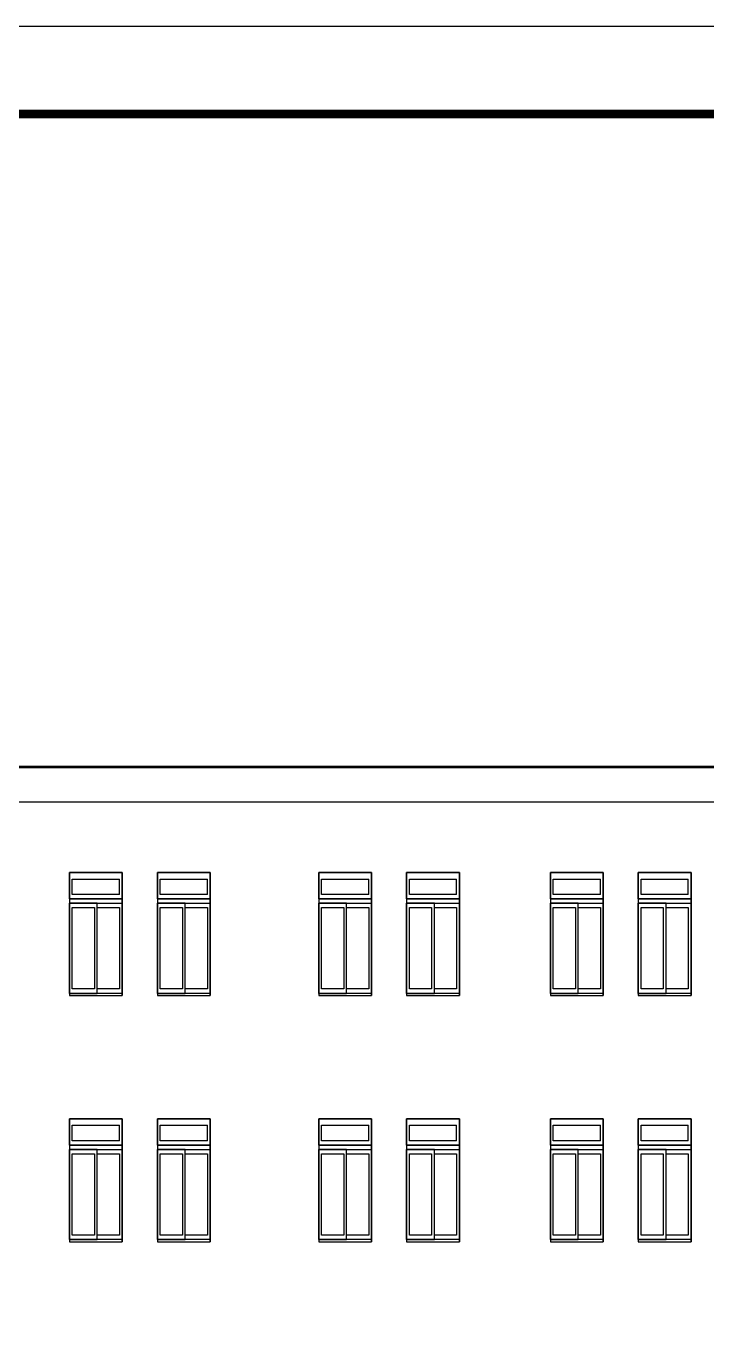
# Model space of a CAD drawing. Extents: x -55219 to 470149, y 494712 to 780039.
# Drawn here: x 120988 to 132595, y 561537 to 583812 of the extents above; entities that cross this region are included whole.
import ezdxf

# ---------------------------------------------------------------- set-up
doc = ezdxf.new("R2010")
doc.units = 0
doc.header["$LTSCALE"] = 1500
doc.header["$MEASUREMENT"] = 0
doc.layers.add('LVTRY', color=6, linetype='CONTINUOUS')
doc.layers.add('PUB_TITLE', color=4, linetype='CONTINUOUS')

msp = doc.modelspace()

# ---------------------------------------------------------------- linework, layer by layer
at = {"layer": 'LVTRY', "color": 7}
for p, q in [((168726.5, 570573.4), (107176.5, 570573.4)), ((121726.5, 569373.4), (121726.5, 567273.4)), ((121726.5, 569373.4), (122626.5, 569373.4)), ((121726.5, 569373.4), (122626.5, 569373.4)), ((122626.5, 569373.4), (121726.5, 569373.4)), ((121726.5, 569373.4), (122626.5, 569373.4)), ((121726.5, 569373.4), (122626.5, 569373.4)), ((121726.5, 568923.4), (121726.5, 569373.4)), ((121726.5, 569373.4), (121726.5, 568923.4)), ((121726.5, 569373.4), (121726.5, 568923.4)), ((121726.5, 569373.4), (121726.5, 568923.4)), ((121726.5, 569373.4), (121726.5, 568923.4)), ((122626.5, 569373.4), (122626.5, 567273.4)), ((122626.5, 569373.4), (122626.5, 568923.4)), ((122626.5, 568923.4), (122626.5, 569373.4)), ((122626.5, 569373.4), (122626.5, 568923.4)), ((122626.5, 568923.4), (122626.5, 569373.4)), ((122626.5, 568923.4), (122626.5, 569373.4)), ((123226.5, 569373.4), (123226.5, 567273.4)), ((123226.5, 569373.4), (124126.5, 569373.4)), ((123226.5, 569373.4), (124126.5, 569373.4)), ((124126.5, 569373.4), (123226.5, 569373.4)), ((123226.5, 569373.4), (124126.5, 569373.4)), ((123226.5, 569373.4), (124126.5, 569373.4)), ((123226.5, 568923.4), (123226.5, 569373.4)), ((123226.5, 569373.4), (123226.5, 568923.4)), ((123226.5, 569373.4), (123226.5, 568923.4)), ((123226.5, 569373.4), (123226.5, 568923.4)), ((123226.5, 569373.4), (123226.5, 568923.4)), ((124126.5, 569373.4), (124126.5, 567273.4)), ((124126.5, 569373.4), (124126.5, 568923.4)), ((124126.5, 568923.4), (124126.5, 569373.4)), ((124126.5, 569373.4), (124126.5, 568923.4)), ((124126.5, 568923.4), (124126.5, 569373.4)), ((124126.5, 568923.4), (124126.5, 569373.4)), ((125976.5, 569373.4), (125976.5, 567273.4)), ((125976.5, 569373.4), (126876.5, 569373.4)), ((125976.5, 569373.4), (126876.5, 569373.4)), ((126876.5, 569373.4), (125976.5, 569373.4)), ((125976.5, 569373.4), (126876.5, 569373.4)), ((125976.5, 569373.4), (126876.5, 569373.4)), ((125976.5, 568923.4), (125976.5, 569373.4)), ((125976.5, 569373.4), (125976.5, 568923.4)), ((125976.5, 569373.4), (125976.5, 568923.4)), ((125976.5, 569373.4), (125976.5, 568923.4)), ((125976.5, 569373.4), (125976.5, 568923.4)), ((126876.5, 569373.4), (126876.5, 567273.4)), ((126876.5, 569373.4), (126876.5, 568923.4)), ((126876.5, 568923.4), (126876.5, 569373.4)), ((126876.5, 569373.4), (126876.5, 568923.4)), ((126876.5, 568923.4), (126876.5, 569373.4)), ((126876.5, 568923.4), (126876.5, 569373.4)), ((127476.5, 569373.4), (127476.5, 567273.4)), ((127476.5, 569373.4), (128376.5, 569373.4)), ((127476.5, 569373.4), (128376.5, 569373.4)), ((128376.5, 569373.4), (127476.5, 569373.4)), ((127476.5, 569373.4), (128376.5, 569373.4)), ((127476.5, 569373.4), (128376.5, 569373.4)), ((127476.5, 568923.4), (127476.5, 569373.4)), ((127476.5, 569373.4), (127476.5, 568923.4)), ((127476.5, 569373.4), (127476.5, 568923.4)), ((127476.5, 569373.4), (127476.5, 568923.4)), ((127476.5, 569373.4), (127476.5, 568923.4)), ((128376.5, 569373.4), (128376.5, 567273.4)), ((128376.5, 569373.4), (128376.5, 568923.4)), ((128376.5, 568923.4), (128376.5, 569373.4)), ((128376.5, 569373.4), (128376.5, 568923.4)), ((128376.5, 568923.4), (128376.5, 569373.4)), ((128376.5, 568923.4), (128376.5, 569373.4)), ((129926.5, 569373.4), (129926.5, 568923.4)), ((129926.5, 569373.4), (129926.5, 568923.4)), ((129926.5, 569373.4), (129926.5, 568923.4)), ((129926.5, 569373.4), (129926.5, 568923.4)), ((129926.5, 568923.4), (129926.5, 569373.4)), ((129926.5, 569373.4), (130826.5, 569373.4)), ((129926.5, 569373.4), (130826.5, 569373.4)), ((130826.5, 569373.4), (129926.5, 569373.4)), ((129926.5, 569373.4), (130826.5, 569373.4)), ((129926.5, 569373.4), (130826.5, 569373.4)), ((129926.5, 569373.4), (129926.5, 567273.4)), ((130826.5, 568923.4), (130826.5, 569373.4)), ((130826.5, 568923.4), (130826.5, 569373.4)), ((130826.5, 569373.4), (130826.5, 568923.4)), ((130826.5, 568923.4), (130826.5, 569373.4)), ((130826.5, 569373.4), (130826.5, 568923.4)), ((130826.5, 569373.4), (130826.5, 567273.4)), ((131426.5, 569373.4), (131426.5, 568923.4)), ((131426.5, 569373.4), (131426.5, 568923.4)), ((131426.5, 569373.4), (131426.5, 568923.4)), ((131426.5, 569373.4), (131426.5, 568923.4)), ((131426.5, 568923.4), (131426.5, 569373.4)), ((131426.5, 569373.4), (132326.5, 569373.4)), ((131426.5, 569373.4), (132326.5, 569373.4)), ((132326.5, 569373.4), (131426.5, 569373.4)), ((131426.5, 569373.4), (132326.5, 569373.4)), ((131426.5, 569373.4), (132326.5, 569373.4)), ((131426.5, 569373.4), (131426.5, 567273.4)), ((132326.5, 568923.4), (132326.5, 569373.4)), ((132326.5, 568923.4), (132326.5, 569373.4)), ((132326.5, 569373.4), (132326.5, 568923.4)), ((132326.5, 568923.4), (132326.5, 569373.4)), ((132326.5, 569373.4), (132326.5, 568923.4)), ((132326.5, 569373.4), (132326.5, 567273.4)), ((121773.9, 569260.9), (122579.1, 569260.9)), ((121773.9, 569260.9), (122579.1, 569260.9)), ((121773.9, 568998.4), (121773.9, 569260.9)), ((121773.9, 568998.4), (121773.9, 569260.9)), ((122579.1, 568998.4), (122579.1, 569260.9)), ((122579.1, 568998.4), (122579.1, 569260.9)), ((123273.9, 569260.9), (124079.1, 569260.9)), ((123273.9, 569260.9), (124079.1, 569260.9)), ((123273.9, 568998.4), (123273.9, 569260.9)), ((123273.9, 568998.4), (123273.9, 569260.9)), ((124079.1, 568998.4), (124079.1, 569260.9)), ((124079.1, 568998.4), (124079.1, 569260.9)), ((126023.9, 569260.9), (126829.1, 569260.9)), ((126023.9, 569260.9), (126829.1, 569260.9)), ((126023.9, 568998.4), (126023.9, 569260.9)), ((126023.9, 568998.4), (126023.9, 569260.9)), ((126829.1, 568998.4), (126829.1, 569260.9)), ((126829.1, 568998.4), (126829.1, 569260.9)), ((127523.9, 569260.9), (128329.1, 569260.9)), ((127523.9, 569260.9), (128329.1, 569260.9)), ((127523.9, 568998.4), (127523.9, 569260.9)), ((127523.9, 568998.4), (127523.9, 569260.9)), ((128329.1, 568998.4), (128329.1, 569260.9)), ((128329.1, 568998.4), (128329.1, 569260.9)), ((129973.9, 568998.4), (129973.9, 569260.9)), ((129973.9, 568998.4), (129973.9, 569260.9)), ((129973.9, 569260.9), (130779.1, 569260.9)), ((129973.9, 569260.9), (130779.1, 569260.9)), ((130779.1, 568998.4), (130779.1, 569260.9)), ((130779.1, 568998.4), (130779.1, 569260.9)), ((131473.9, 568998.4), (131473.9, 569260.9)), ((131473.9, 568998.4), (131473.9, 569260.9)), ((131473.9, 569260.9), (132279.1, 569260.9)), ((131473.9, 569260.9), (132279.1, 569260.9)), ((132279.1, 568998.4), (132279.1, 569260.9)), ((132279.1, 568998.4), (132279.1, 569260.9)), ((121726.5, 568923.4), (121726.5, 567273.4)), ((121726.5, 568923.4), (121726.5, 567273.4)), ((122626.5, 568923.4), (121726.5, 568923.4)), ((121726.5, 568923.4), (122626.5, 568923.4)), ((121726.5, 568923.4), (122626.5, 568923.4)), ((122579.1, 568998.4), (121773.9, 568998.4)), ((122579.1, 568998.4), (121773.9, 568998.4)), ((122626.5, 567273.4), (122626.5, 568923.4)), ((122626.5, 567273.4), (122626.5, 568923.4)), ((123226.5, 568923.4), (123226.5, 567273.4)), ((123226.5, 568923.4), (123226.5, 567273.4)), ((124126.5, 568923.4), (123226.5, 568923.4)), ((123226.5, 568923.4), (124126.5, 568923.4)), ((123226.5, 568923.4), (124126.5, 568923.4)), ((124079.1, 568998.4), (123273.9, 568998.4)), ((124079.1, 568998.4), (123273.9, 568998.4)), ((124126.5, 567273.4), (124126.5, 568923.4)), ((124126.5, 567273.4), (124126.5, 568923.4)), ((125976.5, 568923.4), (125976.5, 567273.4)), ((125976.5, 568923.4), (125976.5, 567273.4)), ((126876.5, 568923.4), (125976.5, 568923.4)), ((125976.5, 568923.4), (126876.5, 568923.4)), ((125976.5, 568923.4), (126876.5, 568923.4)), ((126829.1, 568998.4), (126023.9, 568998.4)), ((126829.1, 568998.4), (126023.9, 568998.4)), ((126876.5, 567273.4), (126876.5, 568923.4)), ((126876.5, 567273.4), (126876.5, 568923.4)), ((127476.5, 568923.4), (127476.5, 567273.4)), ((127476.5, 568923.4), (127476.5, 567273.4)), ((128376.5, 568923.4), (127476.5, 568923.4)), ((127476.5, 568923.4), (128376.5, 568923.4)), ((127476.5, 568923.4), (128376.5, 568923.4)), ((128329.1, 568998.4), (127523.9, 568998.4)), ((128329.1, 568998.4), (127523.9, 568998.4)), ((128376.5, 567273.4), (128376.5, 568923.4)), ((128376.5, 567273.4), (128376.5, 568923.4)), ((129926.5, 568923.4), (130826.5, 568923.4)), ((129926.5, 568923.4), (130826.5, 568923.4)), ((130826.5, 568923.4), (129926.5, 568923.4)), ((129926.5, 568923.4), (129926.5, 567273.4)), ((129926.5, 568923.4), (129926.5, 567273.4)), ((130779.1, 568998.4), (129973.9, 568998.4)), ((130779.1, 568998.4), (129973.9, 568998.4)), ((130826.5, 567273.4), (130826.5, 568923.4)), ((130826.5, 567273.4), (130826.5, 568923.4)), ((131426.5, 568923.4), (132326.5, 568923.4)), ((131426.5, 568923.4), (132326.5, 568923.4)), ((132326.5, 568923.4), (131426.5, 568923.4)), ((131426.5, 568923.4), (131426.5, 567273.4)), ((131426.5, 568923.4), (131426.5, 567273.4)), ((132279.1, 568998.4), (131473.9, 568998.4)), ((132279.1, 568998.4), (131473.9, 568998.4)), ((132326.5, 567273.4), (132326.5, 568923.4)), ((132326.5, 567273.4), (132326.5, 568923.4)), ((121726.5, 567310.9), (121726.5, 568848.4)), ((121726.5, 568848.4), (121726.5, 567310.9)), ((121726.5, 568848.4), (121726.5, 567310.9)), ((121726.5, 568848.4), (122626.5, 568848.4)), ((121726.5, 568848.4), (122626.5, 568848.4)), ((122200.2, 568848.4), (121726.5, 568848.4)), ((121773.9, 567385.9), (121773.9, 568773.4)), ((121773.9, 567385.9), (121773.9, 568773.4)), ((121773.9, 568773.4), (122152.8, 568773.4)), ((121773.9, 568773.4), (122152.8, 568773.4)), ((122152.8, 568773.4), (122152.8, 567385.9)), ((122152.8, 568773.4), (122152.8, 567385.9)), ((122200.2, 567310.9), (122200.2, 568848.4)), ((122200.2, 567310.9), (122200.2, 568848.4)), ((122200.2, 568773.4), (122579.1, 568773.4)), ((122200.2, 568773.4), (122579.1, 568773.4)), ((122579.1, 568773.4), (122579.1, 567385.9)), ((122579.1, 568773.4), (122579.1, 567385.9)), ((122626.5, 568848.4), (122626.5, 567310.9)), ((122626.5, 568848.4), (122626.5, 567310.9)), ((123226.5, 567310.9), (123226.5, 568848.4)), ((123226.5, 568848.4), (123226.5, 567310.9)), ((123226.5, 568848.4), (123226.5, 567310.9)), ((123226.5, 568848.4), (124126.5, 568848.4)), ((123226.5, 568848.4), (124126.5, 568848.4)), ((123700.2, 568848.4), (123226.5, 568848.4)), ((123273.9, 567385.9), (123273.9, 568773.4)), ((123273.9, 567385.9), (123273.9, 568773.4)), ((123273.9, 568773.4), (123652.8, 568773.4)), ((123273.9, 568773.4), (123652.8, 568773.4)), ((123652.8, 568773.4), (123652.8, 567385.9)), ((123652.8, 568773.4), (123652.8, 567385.9)), ((123700.2, 567310.9), (123700.2, 568848.4)), ((123700.2, 567310.9), (123700.2, 568848.4)), ((123700.2, 568773.4), (124079.1, 568773.4)), ((123700.2, 568773.4), (124079.1, 568773.4)), ((124079.1, 568773.4), (124079.1, 567385.9)), ((124079.1, 568773.4), (124079.1, 567385.9)), ((124126.5, 568848.4), (124126.5, 567310.9)), ((124126.5, 568848.4), (124126.5, 567310.9)), ((125976.5, 567310.9), (125976.5, 568848.4)), ((125976.5, 568848.4), (125976.5, 567310.9)), ((125976.5, 568848.4), (125976.5, 567310.9)), ((125976.5, 568848.4), (126876.5, 568848.4)), ((125976.5, 568848.4), (126876.5, 568848.4)), ((126450.2, 568848.4), (125976.5, 568848.4)), ((126023.9, 567385.9), (126023.9, 568773.4)), ((126023.9, 567385.9), (126023.9, 568773.4)), ((126023.9, 568773.4), (126402.8, 568773.4)), ((126023.9, 568773.4), (126402.8, 568773.4)), ((126402.8, 568773.4), (126402.8, 567385.9)), ((126402.8, 568773.4), (126402.8, 567385.9)), ((126450.2, 567310.9), (126450.2, 568848.4)), ((126450.2, 567310.9), (126450.2, 568848.4)), ((126450.2, 568773.4), (126829.1, 568773.4)), ((126450.2, 568773.4), (126829.1, 568773.4)), ((126829.1, 568773.4), (126829.1, 567385.9)), ((126829.1, 568773.4), (126829.1, 567385.9)), ((126876.5, 568848.4), (126876.5, 567310.9)), ((126876.5, 568848.4), (126876.5, 567310.9)), ((127476.5, 567310.9), (127476.5, 568848.4)), ((127476.5, 568848.4), (127476.5, 567310.9)), ((127476.5, 568848.4), (127476.5, 567310.9)), ((127476.5, 568848.4), (128376.5, 568848.4)), ((127476.5, 568848.4), (128376.5, 568848.4)), ((127950.2, 568848.4), (127476.5, 568848.4)), ((127523.9, 567385.9), (127523.9, 568773.4)), ((127523.9, 567385.9), (127523.9, 568773.4)), ((127523.9, 568773.4), (127902.8, 568773.4)), ((127523.9, 568773.4), (127902.8, 568773.4)), ((127902.8, 568773.4), (127902.8, 567385.9)), ((127902.8, 568773.4), (127902.8, 567385.9)), ((127950.2, 567310.9), (127950.2, 568848.4)), ((127950.2, 567310.9), (127950.2, 568848.4)), ((127950.2, 568773.4), (128329.1, 568773.4)), ((127950.2, 568773.4), (128329.1, 568773.4)), ((128329.1, 568773.4), (128329.1, 567385.9)), ((128329.1, 568773.4), (128329.1, 567385.9)), ((128376.5, 568848.4), (128376.5, 567310.9)), ((128376.5, 568848.4), (128376.5, 567310.9)), ((130400.2, 568848.4), (129926.5, 568848.4)), ((129926.5, 568848.4), (130826.5, 568848.4)), ((129926.5, 568848.4), (130826.5, 568848.4)), ((129926.5, 568848.4), (129926.5, 567310.9)), ((129926.5, 568848.4), (129926.5, 567310.9)), ((129926.5, 567310.9), (129926.5, 568848.4)), ((129973.9, 568773.4), (130352.8, 568773.4)), ((129973.9, 568773.4), (130352.8, 568773.4)), ((129973.9, 567385.9), (129973.9, 568773.4)), ((129973.9, 567385.9), (129973.9, 568773.4)), ((130352.8, 568773.4), (130352.8, 567385.9)), ((130352.8, 568773.4), (130352.8, 567385.9)), ((130400.2, 567310.9), (130400.2, 568848.4)), ((130400.2, 567310.9), (130400.2, 568848.4)), ((130400.2, 568773.4), (130779.1, 568773.4)), ((130400.2, 568773.4), (130779.1, 568773.4)), ((130779.1, 568773.4), (130779.1, 567385.9)), ((130779.1, 568773.4), (130779.1, 567385.9)), ((130826.5, 568848.4), (130826.5, 567310.9)), ((130826.5, 568848.4), (130826.5, 567310.9)), ((131900.2, 568848.4), (131426.5, 568848.4)), ((131426.5, 568848.4), (132326.5, 568848.4)), ((131426.5, 568848.4), (132326.5, 568848.4)), ((131426.5, 568848.4), (131426.5, 567310.9)), ((131426.5, 568848.4), (131426.5, 567310.9)), ((131426.5, 567310.9), (131426.5, 568848.4)), ((131473.9, 568773.4), (131852.8, 568773.4)), ((131473.9, 568773.4), (131852.8, 568773.4)), ((131473.9, 567385.9), (131473.9, 568773.4)), ((131473.9, 567385.9), (131473.9, 568773.4)), ((131852.8, 568773.4), (131852.8, 567385.9)), ((131852.8, 568773.4), (131852.8, 567385.9)), ((131900.2, 567310.9), (131900.2, 568848.4)), ((131900.2, 567310.9), (131900.2, 568848.4)), ((131900.2, 568773.4), (132279.1, 568773.4)), ((131900.2, 568773.4), (132279.1, 568773.4)), ((132279.1, 568773.4), (132279.1, 567385.9)), ((132279.1, 568773.4), (132279.1, 567385.9)), ((132326.5, 568848.4), (132326.5, 567310.9)), ((132326.5, 568848.4), (132326.5, 567310.9)), ((122152.8, 567385.9), (121773.9, 567385.9)), ((122152.8, 567385.9), (121773.9, 567385.9)), ((122579.1, 567385.9), (122200.2, 567385.9)), ((122579.1, 567385.9), (122200.2, 567385.9)), ((123652.8, 567385.9), (123273.9, 567385.9)), ((123652.8, 567385.9), (123273.9, 567385.9)), ((124079.1, 567385.9), (123700.2, 567385.9)), ((124079.1, 567385.9), (123700.2, 567385.9)), ((126402.8, 567385.9), (126023.9, 567385.9)), ((126402.8, 567385.9), (126023.9, 567385.9)), ((126829.1, 567385.9), (126450.2, 567385.9)), ((126829.1, 567385.9), (126450.2, 567385.9)), ((127902.8, 567385.9), (127523.9, 567385.9)), ((127902.8, 567385.9), (127523.9, 567385.9)), ((128329.1, 567385.9), (127950.2, 567385.9)), ((128329.1, 567385.9), (127950.2, 567385.9)), ((130352.8, 567385.9), (129973.9, 567385.9)), ((130352.8, 567385.9), (129973.9, 567385.9)), ((130779.1, 567385.9), (130400.2, 567385.9)), ((130779.1, 567385.9), (130400.2, 567385.9)), ((131852.8, 567385.9), (131473.9, 567385.9)), ((131852.8, 567385.9), (131473.9, 567385.9)), ((132279.1, 567385.9), (131900.2, 567385.9)), ((132279.1, 567385.9), (131900.2, 567385.9)), ((122626.5, 567310.9), (121726.5, 567310.9)), ((122626.5, 567310.9), (121726.5, 567310.9)), ((121726.5, 567310.9), (122200.2, 567310.9)), ((121726.5, 567273.4), (122626.5, 567273.4)), ((121726.5, 567273.4), (122626.5, 567273.4)), ((121726.5, 567273.4), (122626.5, 567273.4)), ((122626.5, 567273.4), (122626.5, 567273.4)), ((124126.5, 567310.9), (123226.5, 567310.9)), ((124126.5, 567310.9), (123226.5, 567310.9)), ((123226.5, 567310.9), (123700.2, 567310.9)), ((123226.5, 567273.4), (124126.5, 567273.4)), ((123226.5, 567273.4), (124126.5, 567273.4)), ((123226.5, 567273.4), (124126.5, 567273.4)), ((124126.5, 567273.4), (124126.5, 567273.4)), ((126876.5, 567310.9), (125976.5, 567310.9)), ((126876.5, 567310.9), (125976.5, 567310.9)), ((125976.5, 567310.9), (126450.2, 567310.9)), ((125976.5, 567273.4), (126876.5, 567273.4)), ((125976.5, 567273.4), (126876.5, 567273.4)), ((125976.5, 567273.4), (126876.5, 567273.4)), ((126876.5, 567273.4), (126876.5, 567273.4)), ((128376.5, 567310.9), (127476.5, 567310.9)), ((128376.5, 567310.9), (127476.5, 567310.9)), ((127476.5, 567310.9), (127950.2, 567310.9)), ((127476.5, 567273.4), (128376.5, 567273.4)), ((127476.5, 567273.4), (128376.5, 567273.4)), ((127476.5, 567273.4), (128376.5, 567273.4)), ((128376.5, 567273.4), (128376.5, 567273.4)), ((129926.5, 567310.9), (130400.2, 567310.9)), ((130826.5, 567310.9), (129926.5, 567310.9)), ((130826.5, 567310.9), (129926.5, 567310.9)), ((129926.5, 567273.4), (130826.5, 567273.4)), ((129926.5, 567273.4), (130826.5, 567273.4)), ((129926.5, 567273.4), (130826.5, 567273.4)), ((130826.5, 567273.4), (130826.5, 567273.4)), ((131426.5, 567310.9), (131900.2, 567310.9)), ((132326.5, 567310.9), (131426.5, 567310.9)), ((132326.5, 567310.9), (131426.5, 567310.9)), ((131426.5, 567273.4), (132326.5, 567273.4)), ((131426.5, 567273.4), (132326.5, 567273.4)), ((131426.5, 567273.4), (132326.5, 567273.4)), ((132326.5, 567273.4), (132326.5, 567273.4)), ((121726.5, 565173.4), (121726.5, 563073.4)), ((121726.5, 565173.4), (122626.5, 565173.4)), ((121726.5, 565173.4), (122626.5, 565173.4)), ((122626.5, 565173.4), (121726.5, 565173.4)), ((121726.5, 565173.4), (122626.5, 565173.4)), ((121726.5, 565173.4), (122626.5, 565173.4)), ((121726.5, 564723.4), (121726.5, 565173.4)), ((121726.5, 565173.4), (121726.5, 564723.4)), ((121726.5, 565173.4), (121726.5, 564723.4)), ((121726.5, 565173.4), (121726.5, 564723.4)), ((121726.5, 565173.4), (121726.5, 564723.4)), ((122626.5, 565173.4), (122626.5, 563073.4)), ((122626.5, 565173.4), (122626.5, 564723.4)), ((122626.5, 564723.4), (122626.5, 565173.4)), ((122626.5, 565173.4), (122626.5, 564723.4)), ((122626.5, 564723.4), (122626.5, 565173.4)), ((122626.5, 564723.4), (122626.5, 565173.4)), ((123226.5, 565173.4), (123226.5, 563073.4)), ((123226.5, 565173.4), (124126.5, 565173.4)), ((123226.5, 565173.4), (124126.5, 565173.4)), ((124126.5, 565173.4), (123226.5, 565173.4)), ((123226.5, 565173.4), (124126.5, 565173.4)), ((123226.5, 565173.4), (124126.5, 565173.4)), ((123226.5, 564723.4), (123226.5, 565173.4)), ((123226.5, 565173.4), (123226.5, 564723.4)), ((123226.5, 565173.4), (123226.5, 564723.4)), ((123226.5, 565173.4), (123226.5, 564723.4)), ((123226.5, 565173.4), (123226.5, 564723.4)), ((124126.5, 565173.4), (124126.5, 563073.4)), ((124126.5, 565173.4), (124126.5, 564723.4)), ((124126.5, 564723.4), (124126.5, 565173.4)), ((124126.5, 565173.4), (124126.5, 564723.4)), ((124126.5, 564723.4), (124126.5, 565173.4)), ((124126.5, 564723.4), (124126.5, 565173.4)), ((125976.5, 565173.4), (125976.5, 563073.4)), ((125976.5, 565173.4), (126876.5, 565173.4)), ((125976.5, 565173.4), (126876.5, 565173.4)), ((126876.5, 565173.4), (125976.5, 565173.4)), ((125976.5, 565173.4), (126876.5, 565173.4)), ((125976.5, 565173.4), (126876.5, 565173.4)), ((125976.5, 564723.4), (125976.5, 565173.4)), ((125976.5, 565173.4), (125976.5, 564723.4)), ((125976.5, 565173.4), (125976.5, 564723.4)), ((125976.5, 565173.4), (125976.5, 564723.4)), ((125976.5, 565173.4), (125976.5, 564723.4)), ((126876.5, 565173.4), (126876.5, 563073.4)), ((126876.5, 565173.4), (126876.5, 564723.4)), ((126876.5, 564723.4), (126876.5, 565173.4)), ((126876.5, 565173.4), (126876.5, 564723.4)), ((126876.5, 564723.4), (126876.5, 565173.4)), ((126876.5, 564723.4), (126876.5, 565173.4)), ((127476.5, 565173.4), (127476.5, 563073.4)), ((127476.5, 565173.4), (128376.5, 565173.4)), ((127476.5, 565173.4), (128376.5, 565173.4)), ((128376.5, 565173.4), (127476.5, 565173.4)), ((127476.5, 565173.4), (128376.5, 565173.4)), ((127476.5, 565173.4), (128376.5, 565173.4)), ((127476.5, 564723.4), (127476.5, 565173.4)), ((127476.5, 565173.4), (127476.5, 564723.4)), ((127476.5, 565173.4), (127476.5, 564723.4)), ((127476.5, 565173.4), (127476.5, 564723.4)), ((127476.5, 565173.4), (127476.5, 564723.4)), ((128376.5, 565173.4), (128376.5, 563073.4)), ((128376.5, 565173.4), (128376.5, 564723.4)), ((128376.5, 564723.4), (128376.5, 565173.4)), ((128376.5, 565173.4), (128376.5, 564723.4)), ((128376.5, 564723.4), (128376.5, 565173.4)), ((128376.5, 564723.4), (128376.5, 565173.4)), ((129926.5, 565173.4), (129926.5, 563073.4)), ((129926.5, 565173.4), (130826.5, 565173.4)), ((129926.5, 565173.4), (130826.5, 565173.4)), ((130826.5, 565173.4), (129926.5, 565173.4)), ((129926.5, 565173.4), (130826.5, 565173.4)), ((129926.5, 565173.4), (130826.5, 565173.4)), ((129926.5, 564723.4), (129926.5, 565173.4)), ((129926.5, 565173.4), (129926.5, 564723.4)), ((129926.5, 565173.4), (129926.5, 564723.4)), ((129926.5, 565173.4), (129926.5, 564723.4)), ((129926.5, 565173.4), (129926.5, 564723.4)), ((130826.5, 565173.4), (130826.5, 563073.4)), ((130826.5, 565173.4), (130826.5, 564723.4)), ((130826.5, 564723.4), (130826.5, 565173.4)), ((130826.5, 565173.4), (130826.5, 564723.4)), ((130826.5, 564723.4), (130826.5, 565173.4)), ((130826.5, 564723.4), (130826.5, 565173.4)), ((131426.5, 565173.4), (131426.5, 563073.4)), ((131426.5, 565173.4), (132326.5, 565173.4)), ((131426.5, 565173.4), (132326.5, 565173.4)), ((132326.5, 565173.4), (131426.5, 565173.4)), ((131426.5, 565173.4), (132326.5, 565173.4)), ((131426.5, 565173.4), (132326.5, 565173.4)), ((131426.5, 564723.4), (131426.5, 565173.4)), ((131426.5, 565173.4), (131426.5, 564723.4)), ((131426.5, 565173.4), (131426.5, 564723.4)), ((131426.5, 565173.4), (131426.5, 564723.4)), ((131426.5, 565173.4), (131426.5, 564723.4)), ((132326.5, 565173.4), (132326.5, 563073.4)), ((132326.5, 565173.4), (132326.5, 564723.4)), ((132326.5, 564723.4), (132326.5, 565173.4)), ((132326.5, 565173.4), (132326.5, 564723.4)), ((132326.5, 564723.4), (132326.5, 565173.4)), ((132326.5, 564723.4), (132326.5, 565173.4)), ((121773.9, 565060.9), (122579.1, 565060.9)), ((121773.9, 565060.9), (122579.1, 565060.9)), ((121773.9, 564798.4), (121773.9, 565060.9)), ((121773.9, 564798.4), (121773.9, 565060.9)), ((122579.1, 564798.4), (122579.1, 565060.9)), ((122579.1, 564798.4), (122579.1, 565060.9)), ((123273.9, 565060.9), (124079.1, 565060.9)), ((123273.9, 565060.9), (124079.1, 565060.9)), ((123273.9, 564798.4), (123273.9, 565060.9)), ((123273.9, 564798.4), (123273.9, 565060.9)), ((124079.1, 564798.4), (124079.1, 565060.9)), ((124079.1, 564798.4), (124079.1, 565060.9)), ((126023.9, 565060.9), (126829.1, 565060.9)), ((126023.9, 565060.9), (126829.1, 565060.9)), ((126023.9, 564798.4), (126023.9, 565060.9)), ((126023.9, 564798.4), (126023.9, 565060.9)), ((126829.1, 564798.4), (126829.1, 565060.9)), ((126829.1, 564798.4), (126829.1, 565060.9)), ((127523.9, 565060.9), (128329.1, 565060.9)), ((127523.9, 565060.9), (128329.1, 565060.9)), ((127523.9, 564798.4), (127523.9, 565060.9)), ((127523.9, 564798.4), (127523.9, 565060.9)), ((128329.1, 564798.4), (128329.1, 565060.9)), ((128329.1, 564798.4), (128329.1, 565060.9)), ((129973.9, 565060.9), (130779.1, 565060.9)), ((129973.9, 565060.9), (130779.1, 565060.9)), ((129973.9, 564798.4), (129973.9, 565060.9)), ((129973.9, 564798.4), (129973.9, 565060.9)), ((130779.1, 564798.4), (130779.1, 565060.9)), ((130779.1, 564798.4), (130779.1, 565060.9)), ((131473.9, 565060.9), (132279.1, 565060.9)), ((131473.9, 565060.9), (132279.1, 565060.9)), ((131473.9, 564798.4), (131473.9, 565060.9)), ((131473.9, 564798.4), (131473.9, 565060.9)), ((132279.1, 564798.4), (132279.1, 565060.9)), ((132279.1, 564798.4), (132279.1, 565060.9)), ((121726.5, 564723.4), (121726.5, 563073.4)), ((121726.5, 564723.4), (121726.5, 563073.4)), ((122626.5, 564723.4), (121726.5, 564723.4)), ((121726.5, 564723.4), (122626.5, 564723.4)), ((121726.5, 564723.4), (122626.5, 564723.4)), ((122579.1, 564798.4), (121773.9, 564798.4)), ((122579.1, 564798.4), (121773.9, 564798.4)), ((122626.5, 563073.4), (122626.5, 564723.4)), ((122626.5, 563073.4), (122626.5, 564723.4)), ((123226.5, 564723.4), (123226.5, 563073.4)), ((123226.5, 564723.4), (123226.5, 563073.4)), ((124126.5, 564723.4), (123226.5, 564723.4)), ((123226.5, 564723.4), (124126.5, 564723.4)), ((123226.5, 564723.4), (124126.5, 564723.4)), ((124079.1, 564798.4), (123273.9, 564798.4)), ((124079.1, 564798.4), (123273.9, 564798.4)), ((124126.5, 563073.4), (124126.5, 564723.4)), ((124126.5, 563073.4), (124126.5, 564723.4)), ((125976.5, 564723.4), (125976.5, 563073.4)), ((125976.5, 564723.4), (125976.5, 563073.4)), ((126876.5, 564723.4), (125976.5, 564723.4)), ((125976.5, 564723.4), (126876.5, 564723.4)), ((125976.5, 564723.4), (126876.5, 564723.4)), ((126829.1, 564798.4), (126023.9, 564798.4)), ((126829.1, 564798.4), (126023.9, 564798.4)), ((126876.5, 563073.4), (126876.5, 564723.4)), ((126876.5, 563073.4), (126876.5, 564723.4)), ((127476.5, 564723.4), (127476.5, 563073.4)), ((127476.5, 564723.4), (127476.5, 563073.4)), ((128376.5, 564723.4), (127476.5, 564723.4)), ((127476.5, 564723.4), (128376.5, 564723.4)), ((127476.5, 564723.4), (128376.5, 564723.4)), ((128329.1, 564798.4), (127523.9, 564798.4)), ((128329.1, 564798.4), (127523.9, 564798.4)), ((128376.5, 563073.4), (128376.5, 564723.4)), ((128376.5, 563073.4), (128376.5, 564723.4)), ((129926.5, 564723.4), (129926.5, 563073.4)), ((129926.5, 564723.4), (129926.5, 563073.4)), ((130826.5, 564723.4), (129926.5, 564723.4)), ((129926.5, 564723.4), (130826.5, 564723.4)), ((129926.5, 564723.4), (130826.5, 564723.4)), ((130779.1, 564798.4), (129973.9, 564798.4)), ((130779.1, 564798.4), (129973.9, 564798.4)), ((130826.5, 563073.4), (130826.5, 564723.4)), ((130826.5, 563073.4), (130826.5, 564723.4)), ((131426.5, 564723.4), (131426.5, 563073.4)), ((131426.5, 564723.4), (131426.5, 563073.4)), ((132326.5, 564723.4), (131426.5, 564723.4)), ((131426.5, 564723.4), (132326.5, 564723.4)), ((131426.5, 564723.4), (132326.5, 564723.4)), ((132279.1, 564798.4), (131473.9, 564798.4)), ((132279.1, 564798.4), (131473.9, 564798.4)), ((132326.5, 563073.4), (132326.5, 564723.4)), ((132326.5, 563073.4), (132326.5, 564723.4)), ((121726.5, 563110.9), (121726.5, 564648.4)), ((121726.5, 564648.4), (121726.5, 563110.9)), ((121726.5, 564648.4), (121726.5, 563110.9)), ((121726.5, 564648.4), (122626.5, 564648.4)), ((121726.5, 564648.4), (122626.5, 564648.4)), ((122200.2, 564648.4), (121726.5, 564648.4)), ((121773.9, 563185.9), (121773.9, 564573.4)), ((121773.9, 563185.9), (121773.9, 564573.4)), ((121773.9, 564573.4), (122152.8, 564573.4)), ((121773.9, 564573.4), (122152.8, 564573.4)), ((122152.8, 564573.4), (122152.8, 563185.9)), ((122152.8, 564573.4), (122152.8, 563185.9)), ((122200.2, 563110.9), (122200.2, 564648.4)), ((122200.2, 563110.9), (122200.2, 564648.4)), ((122200.2, 564573.4), (122579.1, 564573.4)), ((122200.2, 564573.4), (122579.1, 564573.4)), ((122579.1, 564573.4), (122579.1, 563185.9)), ((122579.1, 564573.4), (122579.1, 563185.9)), ((122626.5, 564648.4), (122626.5, 563110.9)), ((122626.5, 564648.4), (122626.5, 563110.9)), ((123226.5, 563110.9), (123226.5, 564648.4)), ((123226.5, 564648.4), (123226.5, 563110.9)), ((123226.5, 564648.4), (123226.5, 563110.9)), ((123226.5, 564648.4), (124126.5, 564648.4)), ((123226.5, 564648.4), (124126.5, 564648.4)), ((123700.2, 564648.4), (123226.5, 564648.4)), ((123273.9, 563185.9), (123273.9, 564573.4)), ((123273.9, 563185.9), (123273.9, 564573.4)), ((123273.9, 564573.4), (123652.8, 564573.4)), ((123273.9, 564573.4), (123652.8, 564573.4)), ((123652.8, 564573.4), (123652.8, 563185.9)), ((123652.8, 564573.4), (123652.8, 563185.9)), ((123700.2, 563110.9), (123700.2, 564648.4)), ((123700.2, 563110.9), (123700.2, 564648.4)), ((123700.2, 564573.4), (124079.1, 564573.4)), ((123700.2, 564573.4), (124079.1, 564573.4)), ((124079.1, 564573.4), (124079.1, 563185.9)), ((124079.1, 564573.4), (124079.1, 563185.9)), ((124126.5, 564648.4), (124126.5, 563110.9)), ((124126.5, 564648.4), (124126.5, 563110.9)), ((125976.5, 563110.9), (125976.5, 564648.4)), ((125976.5, 564648.4), (125976.5, 563110.9)), ((125976.5, 564648.4), (125976.5, 563110.9)), ((125976.5, 564648.4), (126876.5, 564648.4)), ((125976.5, 564648.4), (126876.5, 564648.4)), ((126450.2, 564648.4), (125976.5, 564648.4)), ((126023.9, 563185.9), (126023.9, 564573.4)), ((126023.9, 563185.9), (126023.9, 564573.4)), ((126023.9, 564573.4), (126402.8, 564573.4)), ((126023.9, 564573.4), (126402.8, 564573.4)), ((126402.8, 564573.4), (126402.8, 563185.9)), ((126402.8, 564573.4), (126402.8, 563185.9)), ((126450.2, 563110.9), (126450.2, 564648.4)), ((126450.2, 563110.9), (126450.2, 564648.4)), ((126450.2, 564573.4), (126829.1, 564573.4)), ((126450.2, 564573.4), (126829.1, 564573.4)), ((126829.1, 564573.4), (126829.1, 563185.9)), ((126829.1, 564573.4), (126829.1, 563185.9)), ((126876.5, 564648.4), (126876.5, 563110.9)), ((126876.5, 564648.4), (126876.5, 563110.9)), ((127476.5, 563110.9), (127476.5, 564648.4)), ((127476.5, 564648.4), (127476.5, 563110.9)), ((127476.5, 564648.4), (127476.5, 563110.9)), ((127476.5, 564648.4), (128376.5, 564648.4)), ((127476.5, 564648.4), (128376.5, 564648.4)), ((127950.2, 564648.4), (127476.5, 564648.4)), ((127523.9, 563185.9), (127523.9, 564573.4)), ((127523.9, 563185.9), (127523.9, 564573.4)), ((127523.9, 564573.4), (127902.8, 564573.4)), ((127523.9, 564573.4), (127902.8, 564573.4)), ((127902.8, 564573.4), (127902.8, 563185.9)), ((127902.8, 564573.4), (127902.8, 563185.9)), ((127950.2, 563110.9), (127950.2, 564648.4)), ((127950.2, 563110.9), (127950.2, 564648.4)), ((127950.2, 564573.4), (128329.1, 564573.4)), ((127950.2, 564573.4), (128329.1, 564573.4)), ((128329.1, 564573.4), (128329.1, 563185.9)), ((128329.1, 564573.4), (128329.1, 563185.9)), ((128376.5, 564648.4), (128376.5, 563110.9)), ((128376.5, 564648.4), (128376.5, 563110.9)), ((129926.5, 563110.9), (129926.5, 564648.4)), ((129926.5, 564648.4), (129926.5, 563110.9)), ((129926.5, 564648.4), (129926.5, 563110.9)), ((129926.5, 564648.4), (130826.5, 564648.4)), ((129926.5, 564648.4), (130826.5, 564648.4)), ((130400.2, 564648.4), (129926.5, 564648.4)), ((129973.9, 563185.9), (129973.9, 564573.4)), ((129973.9, 563185.9), (129973.9, 564573.4)), ((129973.9, 564573.4), (130352.8, 564573.4)), ((129973.9, 564573.4), (130352.8, 564573.4)), ((130352.8, 564573.4), (130352.8, 563185.9)), ((130352.8, 564573.4), (130352.8, 563185.9)), ((130400.2, 563110.9), (130400.2, 564648.4)), ((130400.2, 563110.9), (130400.2, 564648.4)), ((130400.2, 564573.4), (130779.1, 564573.4)), ((130400.2, 564573.4), (130779.1, 564573.4)), ((130779.1, 564573.4), (130779.1, 563185.9)), ((130779.1, 564573.4), (130779.1, 563185.9)), ((130826.5, 564648.4), (130826.5, 563110.9)), ((130826.5, 564648.4), (130826.5, 563110.9)), ((131426.5, 563110.9), (131426.5, 564648.4)), ((131426.5, 564648.4), (131426.5, 563110.9)), ((131426.5, 564648.4), (131426.5, 563110.9)), ((131426.5, 564648.4), (132326.5, 564648.4)), ((131426.5, 564648.4), (132326.5, 564648.4)), ((131900.2, 564648.4), (131426.5, 564648.4)), ((131473.9, 563185.9), (131473.9, 564573.4)), ((131473.9, 563185.9), (131473.9, 564573.4)), ((131473.9, 564573.4), (131852.8, 564573.4)), ((131473.9, 564573.4), (131852.8, 564573.4)), ((131852.8, 564573.4), (131852.8, 563185.9)), ((131852.8, 564573.4), (131852.8, 563185.9)), ((131900.2, 563110.9), (131900.2, 564648.4)), ((131900.2, 563110.9), (131900.2, 564648.4)), ((131900.2, 564573.4), (132279.1, 564573.4)), ((131900.2, 564573.4), (132279.1, 564573.4)), ((132279.1, 564573.4), (132279.1, 563185.9)), ((132279.1, 564573.4), (132279.1, 563185.9)), ((132326.5, 564648.4), (132326.5, 563110.9)), ((132326.5, 564648.4), (132326.5, 563110.9)), ((122152.8, 563185.9), (121773.9, 563185.9)), ((122152.8, 563185.9), (121773.9, 563185.9)), ((122579.1, 563185.9), (122200.2, 563185.9)), ((122579.1, 563185.9), (122200.2, 563185.9)), ((123652.8, 563185.9), (123273.9, 563185.9)), ((123652.8, 563185.9), (123273.9, 563185.9)), ((124079.1, 563185.9), (123700.2, 563185.9)), ((124079.1, 563185.9), (123700.2, 563185.9)), ((126402.8, 563185.9), (126023.9, 563185.9)), ((126402.8, 563185.9), (126023.9, 563185.9)), ((126829.1, 563185.9), (126450.2, 563185.9)), ((126829.1, 563185.9), (126450.2, 563185.9)), ((127902.8, 563185.9), (127523.9, 563185.9)), ((127902.8, 563185.9), (127523.9, 563185.9)), ((128329.1, 563185.9), (127950.2, 563185.9)), ((128329.1, 563185.9), (127950.2, 563185.9)), ((130352.8, 563185.9), (129973.9, 563185.9)), ((130352.8, 563185.9), (129973.9, 563185.9)), ((130779.1, 563185.9), (130400.2, 563185.9)), ((130779.1, 563185.9), (130400.2, 563185.9)), ((131852.8, 563185.9), (131473.9, 563185.9)), ((131852.8, 563185.9), (131473.9, 563185.9)), ((132279.1, 563185.9), (131900.2, 563185.9)), ((132279.1, 563185.9), (131900.2, 563185.9)), ((122626.5, 563110.9), (121726.5, 563110.9)), ((122626.5, 563110.9), (121726.5, 563110.9)), ((121726.5, 563110.9), (122200.2, 563110.9)), ((121726.5, 563073.4), (122626.5, 563073.4)), ((121726.5, 563073.4), (122626.5, 563073.4)), ((121726.5, 563073.4), (122626.5, 563073.4)), ((122626.5, 563073.4), (122626.5, 563073.4)), ((124126.5, 563110.9), (123226.5, 563110.9)), ((124126.5, 563110.9), (123226.5, 563110.9)), ((123226.5, 563110.9), (123700.2, 563110.9)), ((123226.5, 563073.4), (124126.5, 563073.4)), ((123226.5, 563073.4), (124126.5, 563073.4)), ((123226.5, 563073.4), (124126.5, 563073.4)), ((124126.5, 563073.4), (124126.5, 563073.4)), ((126876.5, 563110.9), (125976.5, 563110.9)), ((126876.5, 563110.9), (125976.5, 563110.9)), ((125976.5, 563110.9), (126450.2, 563110.9)), ((125976.5, 563073.4), (126876.5, 563073.4)), ((125976.5, 563073.4), (126876.5, 563073.4)), ((125976.5, 563073.4), (126876.5, 563073.4)), ((126876.5, 563073.4), (126876.5, 563073.4)), ((128376.5, 563110.9), (127476.5, 563110.9)), ((128376.5, 563110.9), (127476.5, 563110.9)), ((127476.5, 563110.9), (127950.2, 563110.9)), ((127476.5, 563073.4), (128376.5, 563073.4)), ((127476.5, 563073.4), (128376.5, 563073.4)), ((127476.5, 563073.4), (128376.5, 563073.4)), ((128376.5, 563073.4), (128376.5, 563073.4)), ((130826.5, 563110.9), (129926.5, 563110.9)), ((130826.5, 563110.9), (129926.5, 563110.9)), ((129926.5, 563110.9), (130400.2, 563110.9)), ((129926.5, 563073.4), (130826.5, 563073.4)), ((129926.5, 563073.4), (130826.5, 563073.4)), ((129926.5, 563073.4), (130826.5, 563073.4)), ((130826.5, 563073.4), (130826.5, 563073.4)), ((132326.5, 563110.9), (131426.5, 563110.9)), ((132326.5, 563110.9), (131426.5, 563110.9)), ((131426.5, 563110.9), (131900.2, 563110.9)), ((131426.5, 563073.4), (132326.5, 563073.4)), ((131426.5, 563073.4), (132326.5, 563073.4)), ((131426.5, 563073.4), (132326.5, 563073.4)), ((132326.5, 563073.4), (132326.5, 563073.4))]:
    msp.add_line(p, q, dxfattribs=at)
at = {"layer": 'LVTRY', "color": 7, "const_width": 50}
msp.add_lwpolyline([(168726.5, 571173.4), (107176.5, 571173.4)], dxfattribs=at)
at = {"layer": 'PUB_TITLE'}
msp.add_lwpolyline([(78169.5, 494711.6), (78169.5, 583811.6), (204319.5, 583811.6), (204319.5, 494711.6)], close=True, dxfattribs=at)
at = {"layer": 'PUB_TITLE', "const_width": 150}
msp.add_lwpolyline([(81919.5, 496211.6), (202819.5, 496211.6), (202819.5, 582311.6), (81919.5, 582311.6)], close=True, dxfattribs=at)

doc.saveas('drawing.dxf')
